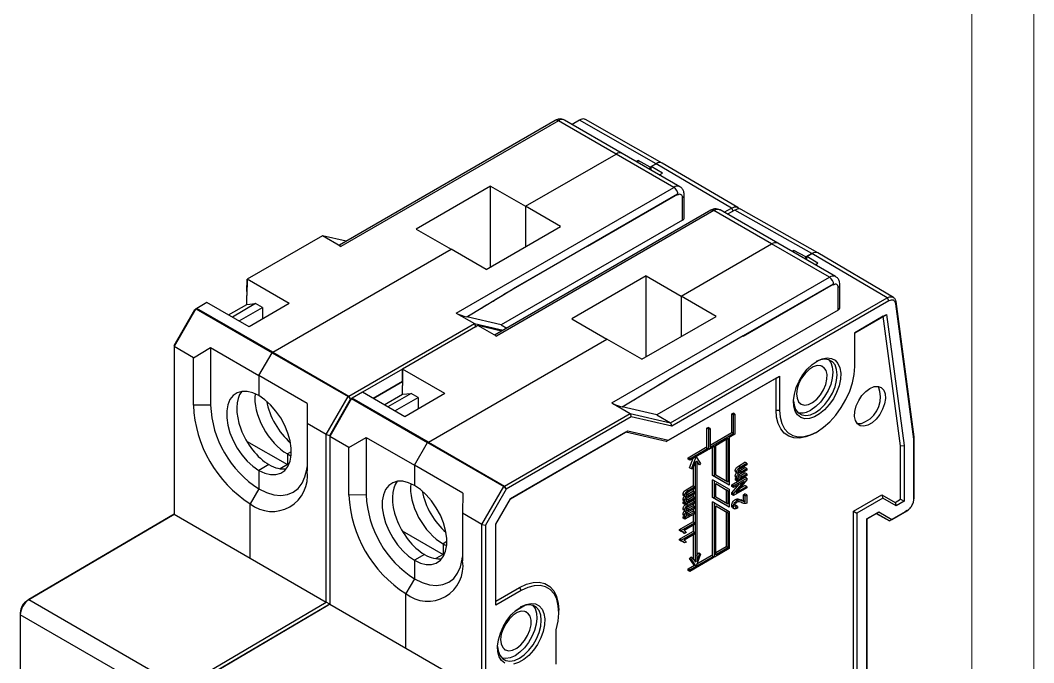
# Model space of a CAD drawing. Header units: millimetres. Extents: x 0 to 210, y 0 to 297.
# Drawn here: x 128 to 210, y 83.3 to 135.2 of the extents above; entities that cross this region are included whole.
import ezdxf

# ---------------------------------------------------------------- set-up
doc = ezdxf.new("R2010")
doc.units = ezdxf.units.MM
doc.layers.add('FORMATO', color=7, linetype='Continuous')

msp = doc.modelspace()

# ---------------------------------------------------------------- linework, layer by layer
at = {"color": 7, "linetype": 'Continuous', "lineweight": 25}
for p, q in [((171.298, 127.143), (153.845, 117.068)), ((171.548, 127.118), (153.947, 116.958)), ((176.215, 124.424), (171.548, 127.118)), ((176.715, 124.474), (172.048, 127.168)), ((173.25, 127.162), (172.654, 126.818)), ((179.456, 123.641), (173.25, 127.162)), ((179.954, 123.692), (173.741, 127.216)), ((168.896, 120.199), (176.215, 124.424)), ((180.882, 121.73), (176.215, 124.424)), ((181.382, 121.78), (176.715, 124.474)), ((177.999, 123.902), (177.852, 123.818)), ((178.987, 123.371), (177.999, 123.902)), ((177.999, 123.733), (177.999, 123.902)), ((179.456, 123.641), (178.987, 123.371)), ((178.987, 123.162), (178.987, 123.371)), ((179.051, 123.408), (179.456, 123.641)), ((179.963, 122.873), (179.051, 123.408)), ((179.051, 123.125), (179.051, 123.408)), ((185.552, 120.06), (179.456, 123.641)), ((186.061, 120.104), (179.958, 123.69)), ((179.726, 122.736), (179.963, 122.873)), ((166.068, 121.832), (160.058, 118.362)), ((163.281, 111.569), (180.882, 121.73)), ((166.068, 121.832), (168.896, 120.199)), ((166.068, 115.301), (166.068, 121.832)), ((181.18, 121.176), (173.914, 116.981)), ((173.917, 116.974), (181.187, 121.172)), ((181.18, 121.176), (181.187, 121.172)), ((181.187, 121.172), (181.198, 121.096)), ((181.235, 121.118), (181.198, 121.096)), ((181.589, 119.076), (181.589, 120.914)), ((181.735, 119.28), (181.735, 121.118)), ((183.885, 119.877), (166.431, 109.802)), ((184.135, 119.852), (166.534, 109.692)), ((168.896, 120.199), (168.896, 116.934)), ((171.725, 118.567), (168.896, 120.199)), ((188.801, 117.158), (184.135, 119.852)), ((189.301, 117.208), (184.635, 119.902)), ((184.957, 119.716), (185.552, 120.06)), ((185.836, 119.896), (185.241, 119.552)), ((185.552, 120.06), (185.695, 119.811)), ((192.042, 116.375), (185.836, 119.896)), ((192.54, 116.426), (186.328, 119.95)), ((181.589, 119.076), (166.917, 110.606)), ((160.058, 118.362), (162.886, 116.73)), ((165.714, 115.097), (171.725, 118.567)), ((152.462, 117.815), (146.369, 114.297)), ((153.947, 116.958), (152.462, 117.815)), ((154.373, 117.373), (152.462, 117.815)), ((148.449, 108.395), (162.886, 116.73)), ((148.45, 108.396), (162.886, 116.73)), ((165.714, 115.097), (162.886, 116.73)), ((173.909, 116.985), (167.906, 113.519)), ((173.917, 116.98), (167.906, 113.51)), ((173.909, 116.985), (173.917, 116.98)), ((173.917, 116.974), (173.917, 116.98)), ((181.483, 112.933), (188.801, 117.158)), ((193.468, 114.464), (188.801, 117.158)), ((193.968, 114.514), (189.301, 117.208)), ((190.585, 116.636), (190.438, 116.551)), ((191.573, 116.104), (190.585, 116.636)), ((190.585, 116.467), (190.585, 116.636)), ((198.647, 112.838), (192.545, 116.424)), ((192.042, 116.375), (191.573, 116.104)), ((191.573, 115.896), (191.573, 116.104)), ((191.638, 116.142), (192.042, 116.375)), ((192.549, 115.607), (191.638, 116.142)), ((191.638, 115.859), (191.638, 116.142)), ((198.139, 112.793), (192.042, 116.375)), ((192.312, 115.47), (192.549, 115.607)), ((146.369, 114.297), (146.359, 112.985)), ((146.36, 113.312), (146.367, 114.296)), ((146.367, 114.296), (146.369, 114.297)), ((149.782, 112.327), (146.369, 114.297)), ((178.654, 114.566), (172.644, 111.096)), ((175.867, 104.303), (193.468, 114.464)), ((178.654, 114.566), (181.483, 112.933)), ((178.654, 108.035), (178.654, 114.566)), ((146.36, 113.312), (146.359, 112.985)), ((164.136, 111.249), (167.906, 113.524)), ((167.895, 113.531), (167.906, 113.524)), ((167.906, 113.524), (167.906, 113.51)), ((193.767, 113.91), (186.501, 109.715)), ((186.503, 109.708), (193.774, 113.906)), ((193.767, 113.91), (193.774, 113.906)), ((193.774, 113.906), (193.785, 113.83)), ((193.822, 113.852), (193.785, 113.83)), ((194.175, 111.81), (194.175, 113.648)), ((194.322, 112.014), (194.322, 113.852)), ((143.129, 112.427), (142.297, 111.947)), ((146.542, 110.457), (143.129, 112.427)), ((147.064, 112.331), (145.18, 111.243)), ((146.353, 112.265), (146.359, 112.985)), ((146.353, 112.265), (147.064, 112.331)), ((149.782, 112.327), (146.542, 110.457)), ((147.612, 112.014), (147.064, 112.331)), ((180.633, 102.688), (198.139, 112.793)), ((198.281, 112.545), (180.73, 102.413)), ((181.483, 112.933), (181.483, 109.668)), ((184.311, 111.3), (181.483, 112.933)), ((198.139, 112.793), (198.281, 112.545)), ((198.84, 112.497), (198.839, 112.309)), ((200.306, 101.371), (198.839, 112.309)), ((198.84, 112.497), (200.309, 101.547)), ((142.238, 111.913), (140.471, 108.851)), ((140.471, 108.947), (142.156, 111.865)), ((142.156, 111.865), (142.238, 111.913)), ((142.297, 111.947), (142.238, 111.913)), ((142.238, 111.913), (148.39, 108.361)), ((148.449, 108.395), (142.297, 111.947)), ((144.881, 111.415), (146.353, 112.265)), ((145.728, 110.926), (147.612, 112.014)), ((147.612, 112.014), (147.612, 111.075)), ((163.281, 111.569), (164.765, 110.713)), ((194.175, 111.81), (179.503, 103.34)), ((154.6, 104.845), (164.765, 110.713)), ((166.917, 110.606), (164.136, 111.249)), ((164.136, 111.249), (164.136, 111.249)), ((164.765, 110.713), (164.861, 110.44)), ((164.765, 110.713), (167.082, 110.177)), ((172.644, 111.096), (175.472, 109.464)), ((178.301, 107.831), (184.311, 111.3)), ((195.519, 109.973), (198.091, 111.458)), ((197.827, 111.305), (195.519, 109.973)), ((197.827, 111.305), (198.091, 111.458)), ((199.231, 100.836), (197.827, 111.305)), ((198.091, 111.458), (199.514, 100.848)), ((165.049, 110.549), (158.955, 107.031)), ((166.534, 109.692), (165.049, 110.549)), ((166.96, 110.107), (165.049, 110.549)), ((166.917, 110.606), (167.371, 110.344)), ((195.519, 107.238), (195.519, 109.973)), ((161.035, 101.129), (175.472, 109.464)), ((161.036, 101.13), (175.472, 109.464)), ((178.301, 107.831), (175.472, 109.464)), ((186.495, 109.718), (180.493, 106.253)), ((186.503, 109.714), (180.493, 106.244)), ((186.495, 109.718), (186.503, 109.714)), ((186.503, 109.708), (186.503, 109.714)), ((140.471, 108.947), (140.471, 108.851)), ((142.026, 107.953), (140.471, 108.851)), ((140.471, 108.851), (140.471, 95.296)), ((142.026, 107.953), (143.416, 108.783)), ((143.416, 108.783), (147.33, 106.524)), ((143.416, 108.783), (143.416, 104.129)), ((147.33, 106.524), (148.39, 108.361)), ((148.39, 108.361), (148.45, 108.396)), ((148.39, 108.361), (148.449, 108.395)), ((148.39, 108.361), (154.541, 104.811)), ((148.45, 108.396), (154.6, 104.845)), ((142.026, 104.115), (142.026, 107.953)), ((158.954, 107.027), (155.718, 105.159)), ((158.955, 107.031), (158.945, 105.719)), ((158.947, 106.046), (158.954, 107.03)), ((158.954, 107.03), (158.955, 107.031)), ((162.368, 105.061), (158.955, 107.031)), ((192.929, 107.243), (192.858, 107.284)), ((147.33, 106.524), (147.33, 104.891)), ((151.243, 104.265), (147.33, 106.524)), ((156.564, 104.671), (158.947, 106.046)), ((158.947, 106.046), (156.564, 104.671)), ((158.947, 106.046), (158.945, 105.719)), ((176.722, 103.983), (180.493, 106.258)), ((189.155, 106.299), (180.278, 101.175)), ((180.464, 101.282), (189.438, 106.463)), ((180.482, 106.265), (180.493, 106.258)), ((180.493, 106.258), (180.493, 106.244)), ((189.155, 106.299), (189.438, 106.463)), ((189.155, 103.727), (189.155, 106.299)), ((189.438, 106.463), (189.438, 103.727)), ((155.715, 105.161), (154.884, 104.681)), ((159.128, 103.19), (155.715, 105.161)), ((157.467, 104.149), (158.94, 104.999)), ((159.651, 105.065), (157.766, 103.977)), ((158.94, 104.999), (158.945, 105.719)), ((158.94, 104.999), (159.651, 105.065)), ((162.368, 105.061), (159.128, 103.19)), ((160.199, 104.748), (159.651, 105.065)), ((143.416, 104.129), (142.026, 104.115)), ((151.243, 104.265), (151.219, 102.646)), ((152.773, 101.749), (154.541, 104.811)), ((154.825, 104.647), (153.057, 101.585)), ((153.057, 101.681), (154.742, 104.599)), ((154.541, 104.811), (154.6, 104.845)), ((154.541, 104.811), (154.742, 104.598)), ((154.742, 104.599), (154.825, 104.647)), ((154.884, 104.681), (154.825, 104.647)), ((154.825, 104.647), (160.977, 101.095)), ((161.035, 101.129), (154.884, 104.681)), ((158.314, 103.66), (160.199, 104.748)), ((160.199, 104.748), (160.199, 103.809)), ((175.867, 104.303), (177.351, 103.447)), ((191.109, 104.253), (191.179, 104.212)), ((167.187, 97.579), (177.351, 103.447)), ((179.503, 103.34), (176.722, 103.983)), ((176.722, 103.983), (176.722, 103.983)), ((177.351, 103.447), (177.448, 103.172)), ((177.351, 103.447), (180.633, 102.688)), ((179.503, 103.34), (180.633, 102.688)), ((185.584, 103.421), (185.69, 103.483)), ((185.584, 101.911), (185.584, 103.421)), ((185.726, 103.34), (185.584, 103.421)), ((185.832, 103.401), (185.69, 103.483)), ((185.726, 103.34), (185.832, 103.401)), ((185.726, 101.829), (185.726, 103.34)), ((185.832, 103.401), (185.832, 101.768)), ((189.155, 103.727), (189.438, 103.727)), ((152.773, 101.749), (151.219, 102.646)), ((151.219, 102.646), (151.219, 98.808)), ((177.448, 103.172), (167.33, 97.331)), ((180.73, 102.413), (177.448, 103.172)), ((180.633, 102.688), (180.73, 102.413)), ((152.773, 101.749), (153.058, 101.681)), ((152.773, 88.194), (152.773, 101.749)), ((153.057, 101.681), (153.057, 101.585)), ((167.68, 96.556), (177.182, 102.041)), ((176.996, 101.934), (167.68, 96.556)), ((176.996, 101.934), (177.182, 102.041)), ((180.278, 101.175), (176.996, 101.934)), ((177.182, 102.041), (180.464, 101.282)), ((183.569, 102.258), (183.675, 102.319)), ((183.569, 100.625), (183.569, 102.258)), ((183.71, 102.176), (183.569, 102.258)), ((183.816, 102.238), (183.675, 102.319)), ((183.71, 102.176), (183.816, 102.238)), ((183.71, 100.543), (183.71, 102.176)), ((183.816, 102.238), (183.816, 100.727)), ((183.816, 100.89), (185.584, 101.911)), ((183.816, 100.727), (185.726, 101.829)), ((185.832, 101.768), (185.372, 101.503)), ((185.726, 101.829), (185.584, 101.911)), ((192.338, 101.89), (192.479, 101.972)), ((146.33, 101.222), (149.637, 99.313)), ((154.613, 100.687), (153.057, 101.585)), ((153.057, 101.585), (153.057, 88.03)), ((154.613, 100.687), (156.003, 101.517)), ((156.003, 101.517), (159.916, 99.258)), ((156.003, 101.517), (156.003, 96.863)), ((159.916, 99.258), (160.977, 101.095)), ((160.977, 101.095), (161.036, 101.13)), ((160.977, 101.095), (161.035, 101.129)), ((160.977, 101.095), (167.127, 97.545)), ((161.036, 101.13), (167.187, 97.579)), ((180.278, 101.175), (180.464, 101.282)), ((184.276, 100.87), (185.266, 101.441)), ((184.276, 98.471), (184.276, 100.87)), ((185.125, 101.36), (185.125, 97.981)), ((185.266, 101.441), (185.266, 97.899)), ((185.372, 101.503), (185.372, 97.665)), ((199.231, 100.836), (199.514, 100.848)), ((199.231, 96.52), (199.231, 100.836)), ((199.514, 100.848), (199.514, 96.357)), ((200.309, 101.547), (200.306, 101.371)), ((200.306, 96.55), (200.306, 101.371)), ((200.309, 101.547), (200.309, 96.715)), ((149.946, 100.359), (149.637, 100.181)), ((149.637, 100.181), (149.637, 99.313)), ((154.613, 96.849), (154.613, 100.687)), ((182.049, 99.87), (183.463, 100.686)), ((182.19, 99.788), (183.604, 100.605)), ((183.604, 100.482), (182.19, 99.666)), ((183.604, 100.605), (183.463, 100.686)), ((183.604, 100.605), (183.604, 100.482)), ((183.71, 100.543), (183.604, 100.605)), ((184.17, 100.809), (183.71, 100.543)), ((184.028, 98.441), (184.028, 100.727)), ((184.17, 98.359), (184.17, 100.809)), ((148.133, 99.313), (147.33, 98.849)), ((149.637, 99.313), (149.06, 98.979)), ((149.637, 99.313), (149.721, 99.264)), ((159.916, 99.258), (159.916, 97.625)), ((163.829, 96.999), (159.916, 99.258)), ((182.049, 99.747), (182.049, 99.87)), ((182.19, 99.788), (182.049, 99.87)), ((182.19, 99.666), (182.049, 99.747)), ((182.17, 99.062), (182.466, 99.825)), ((182.19, 99.666), (182.19, 99.788)), ((182.311, 98.98), (182.685, 99.943)), ((182.632, 99.562), (182.403, 98.972)), ((182.491, 97.551), (182.491, 99.197)), ((182.632, 91.42), (182.632, 99.562)), ((182.685, 99.943), (182.678, 99.947)), ((182.685, 99.943), (183.059, 99.412)), ((182.967, 99.297), (182.738, 99.623)), ((182.738, 99.623), (182.738, 91.482)), ((182.825, 99.379), (182.738, 99.503)), ((182.967, 99.297), (182.825, 99.379)), ((183.059, 99.412), (182.967, 99.297)), ((186.118, 99.196), (186.645, 99.5)), ((186.259, 99.114), (186.118, 99.196)), ((186.259, 99.114), (186.786, 99.419)), ((186.786, 99.291), (186.301, 99.011)), ((186.786, 99.419), (186.645, 99.5)), ((186.786, 99.419), (186.786, 99.291)), ((147.33, 98.849), (147.33, 97.351)), ((182.311, 98.98), (182.17, 99.062)), ((182.403, 98.972), (182.311, 98.98)), ((185.231, 97.746), (184.028, 98.441)), ((184.17, 98.359), (184.028, 98.441)), ((185.266, 97.899), (184.276, 98.471)), ((186.001, 98.741), (185.86, 98.822)), ((186.001, 98.311), (185.86, 98.392)), ((185.92, 98.694), (186.061, 98.612)), ((186.786, 98.432), (186.015, 97.987)), ((186.112, 98.782), (186.197, 98.812)), ((186.112, 98.353), (186.245, 98.41)), ((186.197, 98.812), (186.645, 99.071)), ((186.338, 98.731), (186.197, 98.812)), ((186.245, 98.41), (186.645, 98.641)), ((186.386, 98.329), (186.245, 98.41)), ((186.786, 98.862), (186.285, 98.573)), ((186.338, 98.731), (186.786, 98.989)), ((186.386, 98.329), (186.786, 98.56)), ((186.786, 98.989), (186.645, 99.071)), ((186.786, 98.56), (186.645, 98.641)), ((186.786, 98.989), (186.786, 98.862)), ((186.786, 98.56), (186.786, 98.432)), ((167.127, 97.545), (167.187, 97.579)), ((167.187, 97.579), (167.33, 97.331)), ((181.893, 97.287), (182.42, 97.592)), ((182.561, 97.51), (182.42, 97.592)), ((184.028, 96.644), (184.028, 98.094)), ((184.17, 98.013), (184.028, 98.094)), ((185.372, 97.665), (184.17, 98.359)), ((184.17, 96.563), (184.17, 98.013)), ((184.17, 98.013), (185.372, 97.318)), ((184.276, 97.778), (185.266, 97.206)), ((184.276, 96.675), (184.276, 97.778)), ((184.276, 97.778), (185.125, 97.288)), ((185.372, 97.665), (185.231, 97.746)), ((185.584, 97.679), (186.645, 98.291)), ((185.584, 97.035), (186.162, 97.722)), ((185.584, 97.552), (185.584, 97.679)), ((185.726, 97.597), (185.584, 97.679)), ((185.726, 97.47), (185.584, 97.552)), ((185.726, 97.597), (186.786, 98.21)), ((185.726, 96.953), (186.571, 97.958)), ((186.571, 97.958), (185.726, 97.47)), ((185.726, 97.47), (185.726, 97.597)), ((185.873, 98.18), (185.966, 98.234)), ((185.873, 98.069), (185.873, 98.18)), ((186.015, 98.098), (185.873, 98.18)), ((186.015, 97.987), (185.873, 98.069)), ((185.922, 98.259), (186.063, 98.177)), ((186.786, 98.074), (185.942, 97.07)), ((185.942, 97.07), (186.786, 97.558)), ((186.015, 98.098), (186.124, 98.161)), ((186.015, 97.987), (186.015, 98.098)), ((186.209, 97.388), (186.645, 97.639)), ((186.786, 98.21), (186.645, 98.291)), ((186.786, 97.558), (186.645, 97.639)), ((186.786, 98.21), (186.786, 98.074)), ((186.786, 97.558), (186.786, 97.43)), ((147.33, 97.351), (146.623, 96.154)), ((156.003, 96.863), (154.613, 96.849)), ((163.829, 96.999), (163.805, 95.38)), ((165.36, 94.483), (167.127, 97.545)), ((167.33, 97.331), (165.646, 94.415)), ((167.127, 97.545), (167.33, 97.331)), ((181.776, 96.832), (181.635, 96.914)), ((181.695, 96.785), (181.837, 96.704)), ((181.887, 96.873), (181.972, 96.904)), ((182.034, 97.206), (181.893, 97.287)), ((181.972, 96.904), (182.42, 97.162)), ((182.113, 96.822), (181.972, 96.904)), ((182.02, 96.502), (182.42, 96.733)), ((182.034, 97.206), (182.561, 97.51)), ((182.561, 96.953), (182.06, 96.664)), ((182.561, 97.383), (182.076, 97.103)), ((182.113, 96.822), (182.561, 97.081)), ((182.561, 97.081), (182.42, 97.162)), ((182.561, 96.651), (182.42, 96.733)), ((182.491, 97.121), (182.491, 97.342)), ((182.491, 96.692), (182.491, 96.913)), ((182.561, 97.51), (182.561, 97.383)), ((182.561, 97.081), (182.561, 96.953)), ((185.266, 97.206), (185.125, 97.288)), ((185.125, 97.288), (185.125, 96.185)), ((185.266, 97.206), (185.266, 96.103)), ((185.372, 97.318), (185.372, 95.868)), ((185.584, 96.9), (185.584, 97.035)), ((185.726, 96.953), (185.584, 97.035)), ((185.726, 96.818), (185.584, 96.9)), ((186.786, 97.43), (185.726, 96.818)), ((185.726, 96.818), (185.726, 96.953)), ((186.521, 96.868), (186.645, 96.939)), ((186.521, 96.391), (186.521, 96.868)), ((186.662, 96.786), (186.521, 96.868)), ((186.786, 96.858), (186.645, 96.939)), ((186.662, 96.786), (186.786, 96.858)), ((186.662, 96.309), (186.662, 96.786)), ((186.786, 96.858), (186.786, 96.206)), ((195.413, 95.541), (197.72, 96.873)), ((197.72, 96.873), (198.781, 96.26)), ((197.72, 96.873), (197.803, 96.594)), ((146.623, 91.745), (146.623, 96.154)), ((166.492, 94.498), (167.68, 96.556)), ((181.776, 96.402), (181.635, 96.484)), ((181.648, 96.272), (181.741, 96.325)), ((181.648, 96.16), (181.648, 96.272)), ((181.79, 96.19), (181.648, 96.272)), ((181.79, 96.079), (181.648, 96.16)), ((181.697, 96.351), (181.838, 96.269)), ((182.561, 96.524), (181.79, 96.079)), ((181.79, 96.19), (181.899, 96.253)), ((181.79, 96.079), (181.79, 96.19)), ((181.887, 96.444), (182.02, 96.502)), ((181.893, 96.11), (182.42, 96.415)), ((182.034, 96.029), (181.893, 96.11)), ((181.972, 95.727), (182.42, 95.985)), ((182.161, 96.42), (182.02, 96.502)), ((182.034, 96.029), (182.561, 96.333)), ((182.561, 96.206), (182.076, 95.925)), ((182.161, 96.42), (182.561, 96.651)), ((182.561, 96.333), (182.42, 96.415)), ((182.561, 95.904), (182.42, 95.985)), ((182.491, 96.374), (182.491, 96.483)), ((182.491, 95.944), (182.491, 96.165)), ((182.561, 96.651), (182.561, 96.524)), ((182.561, 96.333), (182.561, 96.206)), ((185.231, 95.95), (184.028, 96.644)), ((184.17, 96.563), (184.028, 96.644)), ((184.028, 91.908), (184.028, 96.298)), ((184.17, 96.216), (184.028, 96.298)), ((185.372, 95.868), (184.17, 96.563)), ((184.17, 91.827), (184.17, 96.216)), ((184.17, 96.216), (185.372, 95.522)), ((185.266, 96.103), (184.276, 96.675)), ((184.276, 95.982), (185.266, 95.41)), ((184.276, 92.01), (184.276, 95.982)), ((184.276, 95.982), (185.125, 95.492)), ((185.372, 95.868), (185.231, 95.95)), ((185.712, 95.927), (185.57, 96.009)), ((185.824, 95.975), (185.901, 96.001)), ((186.009, 96.409), (185.868, 96.491)), ((186.042, 95.919), (185.901, 96.001)), ((186.042, 95.919), (186.029, 95.784)), ((186.456, 96.379), (186.315, 96.461)), ((186.662, 96.309), (186.521, 96.391)), ((197.803, 96.594), (195.696, 95.378)), ((198.864, 95.981), (197.803, 96.594)), ((198.781, 96.26), (199.231, 96.52)), ((198.781, 96.26), (198.864, 95.981)), ((199.514, 96.357), (198.864, 95.981)), ((199.231, 96.52), (199.514, 96.357)), ((200.309, 96.715), (200.281, 96.535)), ((200.295, 96.411), (200.294, 96.539)), ((200.309, 96.715), (200.306, 96.55)), ((128.586, 88.317), (140.329, 95.215)), ((140.471, 95.296), (128.727, 88.398)), ((140.471, 95.296), (140.329, 95.215)), ((140.329, 95.215), (140.471, 95.296)), ((140.471, 95.296), (146.623, 91.745)), ((165.36, 94.483), (163.805, 95.38)), ((163.805, 95.38), (163.805, 91.542)), ((181.776, 95.655), (181.635, 95.737)), ((181.776, 95.225), (181.635, 95.307)), ((181.648, 95.094), (181.741, 95.148)), ((181.648, 94.983), (181.648, 95.094)), ((181.79, 95.013), (181.648, 95.094)), ((181.695, 95.608), (181.837, 95.527)), ((181.697, 95.174), (181.838, 95.092)), ((182.561, 95.347), (181.79, 94.902)), ((181.887, 95.696), (181.972, 95.727)), ((181.887, 95.267), (182.02, 95.325)), ((182.113, 95.645), (181.972, 95.727)), ((182.02, 95.325), (182.42, 95.556)), ((182.161, 95.243), (182.02, 95.325)), ((182.561, 95.776), (182.06, 95.487)), ((182.113, 95.645), (182.561, 95.904)), ((182.161, 95.243), (182.561, 95.474)), ((182.561, 95.474), (182.42, 95.556)), ((182.491, 95.515), (182.491, 95.735)), ((182.491, 94.64), (182.491, 95.306)), ((182.561, 95.904), (182.561, 95.776)), ((182.561, 95.474), (182.561, 95.347)), ((185.266, 95.41), (185.125, 95.492)), ((185.125, 95.492), (185.125, 92.664)), ((185.266, 95.41), (185.266, 92.582)), ((185.372, 95.522), (185.372, 92.521)), ((185.626, 95.842), (185.802, 95.74)), ((195.413, 71.014), (195.413, 95.541)), ((195.413, 95.541), (195.696, 95.378)), ((195.696, 95.378), (195.696, 70.947)), ((196.488, 94.92), (197.475, 95.489)), ((197.274, 95.371), (196.491, 94.919)), ((197.26, 95.363), (198.334, 94.758)), ((197.274, 95.371), (197.475, 95.489)), ((198.334, 94.758), (197.274, 95.371)), ((197.475, 95.489), (198.535, 94.877)), ((199.602, 95.49), (198.334, 94.758)), ((198.535, 94.877), (199.743, 95.574)), ((199.744, 95.604), (199.602, 95.49)), ((199.602, 95.49), (199.743, 95.574)), ((199.746, 95.59), (199.858, 95.654)), ((165.36, 94.483), (165.646, 94.415)), ((165.36, 80.928), (165.36, 94.483)), ((165.646, 94.415), (165.646, 80.764)), ((166.492, 87.95), (166.492, 94.498)), ((181.345, 94.061), (182.42, 94.681)), ((181.487, 93.979), (182.561, 94.599)), ((181.79, 94.902), (181.648, 94.983)), ((182.561, 94.472), (181.721, 93.987)), ((181.79, 95.013), (181.899, 95.076)), ((181.79, 94.902), (181.79, 95.013)), ((182.561, 94.599), (182.42, 94.681)), ((182.491, 93.861), (182.491, 94.431)), ((182.561, 94.599), (182.561, 94.472)), ((196.488, 70.968), (196.488, 94.92)), ((196.491, 94.919), (196.488, 94.92)), ((196.491, 94.919), (196.491, 71.063)), ((198.334, 94.758), (198.535, 94.877)), ((158.916, 93.956), (162.224, 92.046)), ((181.345, 93.978), (181.345, 94.061)), ((181.487, 93.979), (181.345, 94.061)), ((181.487, 93.896), (181.345, 93.978)), ((181.345, 93.281), (182.42, 93.901)), ((181.487, 93.896), (181.487, 93.979)), ((181.487, 93.2), (182.561, 93.82)), ((181.762, 93.756), (181.621, 93.838)), ((182.561, 93.693), (181.721, 93.207)), ((181.767, 93.963), (181.723, 93.988)), ((181.886, 93.828), (181.762, 93.756)), ((182.561, 93.82), (182.42, 93.901)), ((182.491, 91.622), (182.491, 93.652)), ((182.561, 93.82), (182.561, 93.693)), ((162.532, 93.093), (162.224, 92.915)), ((162.224, 92.915), (162.224, 92.046)), ((181.345, 93.199), (181.345, 93.281)), ((181.487, 93.2), (181.345, 93.281)), ((181.487, 93.117), (181.345, 93.199)), ((181.487, 93.117), (181.487, 93.2)), ((181.762, 92.977), (181.621, 93.058)), ((181.767, 93.184), (181.723, 93.209)), ((181.886, 93.048), (181.762, 92.977)), ((185.125, 92.664), (184.276, 92.174)), ((185.266, 92.582), (185.125, 92.664)), ((160.72, 92.047), (159.916, 91.583)), ((162.224, 92.046), (161.647, 91.713)), ((162.224, 92.046), (162.308, 91.998)), ((182.17, 91.713), (182.262, 91.827)), ((182.19, 90.806), (184.064, 91.888)), ((182.403, 91.746), (182.262, 91.827)), ((183.059, 92.063), (182.685, 91.1)), ((182.738, 91.928), (182.825, 92.153)), ((182.738, 91.482), (182.967, 92.071)), ((182.763, 91.3), (183.922, 91.97)), ((182.825, 92.153), (182.917, 92.145)), ((182.967, 92.071), (182.825, 92.153)), ((183.059, 92.063), (182.917, 92.145)), ((182.967, 92.071), (183.059, 92.063)), ((184.064, 91.888), (183.922, 91.97)), ((184.17, 91.827), (184.064, 91.888)), ((184.064, 91.888), (184.064, 91.765)), ((185.372, 92.521), (184.17, 91.827)), ((185.266, 92.582), (184.276, 92.01)), ((146.623, 91.745), (152.773, 88.194)), ((159.916, 91.583), (159.916, 90.085)), ((182.049, 90.888), (182.551, 91.178)), ((182.544, 91.182), (182.17, 91.713)), ((182.311, 91.632), (182.17, 91.713)), ((184.064, 91.765), (182.19, 90.684)), ((182.311, 91.632), (182.403, 91.746)), ((182.685, 91.1), (182.311, 91.632)), ((182.403, 91.746), (182.632, 91.42)), ((182.685, 91.1), (182.544, 91.182)), ((182.049, 90.765), (182.049, 90.888)), ((182.19, 90.806), (182.049, 90.888)), ((182.19, 90.684), (182.049, 90.765)), ((182.19, 90.684), (182.19, 90.806)), ((159.916, 90.085), (159.209, 88.888)), ((166.492, 88.276), (168.401, 89.378)), ((168.401, 89.378), (168.543, 89.134)), ((159.209, 84.479), (159.209, 88.888)), ((168.543, 89.134), (166.492, 87.95)), ((128.586, 88.317), (128.727, 88.398)), ((128.727, 88.398), (141.029, 81.296)), ((141.029, 81.296), (152.773, 88.194)), ((141.173, 81.051), (152.916, 87.949)), ((153.057, 88.03), (141.313, 81.132)), ((153.057, 88.032), (152.773, 88.194)), ((153.057, 88.03), (152.916, 87.949)), ((152.916, 87.949), (153.057, 88.03)), ((153.057, 88.03), (159.209, 84.479)), ((168.902, 87.951), (168.022, 87.443)), ((128.026, 87.34), (128.026, 87.177)), ((140.328, 80.075), (128.026, 87.177)), ((128.026, 87.177), (128.026, 73.904)), ((168.994, 87.383), (168.923, 87.424)), ((171.583, 87.378), (171.583, 87.541)), ((171.371, 83.173), (171.371, 85.967)), ((159.209, 84.479), (165.36, 80.928)), ((167.173, 84.393), (167.244, 84.352))]:
    msp.add_line(p, q, dxfattribs=at)
at = {"color": 8, "linetype": 'Continuous', "lineweight": 25}
msp.add_line((154.6, 104.845), (154.742, 104.599), dxfattribs=at)
at = {"color": 7, "linetype": 'Continuous', "lineweight": 25, "flags": 128}
for points in [[(190.571, 104.464), (190.614, 104.115), (190.744, 103.759), (190.955, 103.494), (191.235, 103.332), (191.57, 103.282), (191.944, 103.347), (192.337, 103.523), (192.73, 103.801), (193.104, 104.168), (193.439, 104.604), (193.719, 105.089), (193.93, 105.598), (194.06, 106.105), (194.105, 106.585), (194.06, 107.013), (193.93, 107.369), (193.719, 107.635), (193.439, 107.796), (193.104, 107.846), (192.73, 107.781), (192.406, 107.644)], [(192.478, 107.687), (192.889, 107.873), (193.28, 107.946), (193.634, 107.905), (193.934, 107.75), (194.165, 107.489), (194.318, 107.134), (194.385, 106.702), (194.362, 106.213), (194.252, 105.69), (194.059, 105.158), (193.791, 104.64), (193.463, 104.162), (193.088, 103.745), (192.685, 103.41), (192.272, 103.172), (191.869, 103.041), (191.494, 103.025), (191.165, 103.124), (190.898, 103.333), (190.705, 103.643), (190.594, 104.038), (190.572, 104.501), (190.639, 105.01), (190.792, 105.541), (191.023, 106.07), (191.323, 106.571), (191.677, 107.021), (192.068, 107.399), (192.478, 107.687)], [(193.398, 107.81), (193.576, 107.573), (193.707, 107.217), (193.751, 106.789), (193.707, 106.309), (193.576, 105.802), (193.366, 105.293), (193.086, 104.809), (192.75, 104.372), (192.377, 104.005), (191.983, 103.727)], [(189.438, 103.727), (189.484, 103.144), (189.621, 102.632), (189.845, 102.207), (190.149, 101.881), (190.524, 101.665), (190.958, 101.564), (191.438, 101.583), (191.95, 101.72), (192.478, 101.971), (193.006, 102.33), (193.518, 102.783), (193.999, 103.319), (194.433, 103.921), (194.808, 104.57), (195.112, 105.247), (195.336, 105.931), (195.473, 106.601), (195.519, 107.238)], [(193.198, 106.933), (193.028, 107.171), (192.786, 107.302), (192.489, 107.316), (192.161, 107.213), (191.824, 106.999), (191.505, 106.691), (191.226, 106.311), (191.009, 105.888), (190.869, 105.453), (190.817, 105.039), (190.857, 104.676), (190.985, 104.39), (191.193, 104.204), (191.465, 104.131), (191.781, 104.176), (192.116, 104.336), (192.448, 104.6), (192.749, 104.947), (193, 105.352), (193.18, 105.785), (193.277, 106.213), (193.283, 106.606), (193.198, 106.933)], [(147.33, 104.891), (146.849, 105.117), (146.385, 105.233), (145.952, 105.234), (145.567, 105.12), (145.242, 104.896), (144.988, 104.569), (144.813, 104.15), (144.725, 103.653), (144.725, 103.095), (144.813, 102.496), (144.988, 101.875), (145.242, 101.255), (145.567, 100.655), (145.952, 100.096), (146.385, 99.598), (146.849, 99.178), (147.33, 98.849)], [(196.756, 105.478), (197.094, 105.619), (197.407, 105.643), (197.671, 105.547), (197.868, 105.339), (197.982, 105.034), (198.005, 104.655), (197.936, 104.23), (197.779, 103.79), (197.546, 103.368), (197.255, 102.995), (196.927, 102.699), (196.586, 102.502), (196.258, 102.419), (195.967, 102.456), (195.734, 102.609), (195.577, 102.868), (195.508, 103.213), (195.531, 103.619), (195.645, 104.056), (195.842, 104.491), (196.106, 104.892), (196.419, 105.23), (196.756, 105.478)], [(147.33, 98.849), (147.81, 98.623), (148.275, 98.507), (148.707, 98.506), (149.092, 98.62), (149.417, 98.844), (149.672, 99.171), (149.846, 99.591), (149.935, 100.087), (149.935, 100.645), (149.846, 101.244), (149.672, 101.865), (149.417, 102.485), (149.092, 103.085), (148.707, 103.644), (148.275, 104.142), (147.81, 104.562), (147.33, 104.891)], [(192.338, 101.89), (192.074, 101.751), (191.556, 101.551), (191.059, 101.461), (190.597, 101.483), (190.182, 101.617), (189.826, 101.858), (189.539, 102.2), (189.327, 102.634), (189.198, 103.148), (189.155, 103.727)], [(147.33, 97.351), (147.942, 97.053), (148.539, 96.874), (149.106, 96.818), (149.63, 96.886), (150.097, 97.077), (150.496, 97.386), (150.816, 97.806), (151.051, 98.325), (151.195, 98.932), (151.219, 99.122)], [(159.916, 97.625), (159.435, 97.851), (158.971, 97.967), (158.539, 97.968), (158.154, 97.854), (157.828, 97.63), (157.574, 97.303), (157.4, 96.883), (157.311, 96.387), (157.311, 95.829), (157.4, 95.23), (157.574, 94.609), (157.828, 93.989), (158.154, 93.389), (158.539, 92.83), (158.971, 92.332), (159.435, 91.912), (159.916, 91.583)], [(159.916, 91.583), (160.397, 91.357), (160.861, 91.241), (161.293, 91.24), (161.679, 91.354), (162.004, 91.578), (162.258, 91.905), (162.433, 92.325), (162.521, 92.821), (162.521, 93.379), (162.433, 93.978), (162.258, 94.599), (162.004, 95.219), (161.679, 95.819), (161.293, 96.378), (160.861, 96.876), (160.397, 97.296), (159.916, 97.625)], [(159.916, 90.085), (160.528, 89.787), (161.125, 89.608), (161.693, 89.552), (162.216, 89.62), (162.683, 89.811), (163.082, 90.12), (163.403, 90.54), (163.638, 91.059), (163.781, 91.666), (163.805, 91.856)], [(168.401, 89.378), (168.959, 89.644), (169.5, 89.787), (170.006, 89.803), (170.463, 89.693), (170.856, 89.459), (171.173, 89.11), (171.404, 88.654), (171.542, 88.107), (171.583, 87.541)], [(171.371, 85.967), (171.524, 86.65), (171.583, 87.301), (171.547, 87.899), (171.417, 88.426), (171.198, 88.866), (170.896, 89.205), (170.52, 89.431), (170.082, 89.539), (169.597, 89.524), (169.078, 89.388), (168.543, 89.134)], [(166.635, 84.604), (166.678, 84.255), (166.809, 83.899), (167.019, 83.633), (167.299, 83.472), (167.634, 83.422), (168.008, 83.487), (168.401, 83.663), (168.795, 83.941), (169.168, 84.308), (169.504, 84.744), (169.784, 85.229), (169.994, 85.738), (170.125, 86.245), (170.169, 86.725), (170.125, 87.153), (169.994, 87.509), (169.784, 87.775), (169.504, 87.936), (169.168, 87.986), (168.795, 87.921), (168.47, 87.784)], [(167.23, 83.264), (166.963, 83.473), (166.769, 83.783), (166.659, 84.178), (166.636, 84.641), (166.703, 85.15), (166.856, 85.681), (167.088, 86.21), (167.387, 86.711), (167.741, 87.161), (168.132, 87.539), (168.543, 87.827)], [(169.462, 87.949), (169.465, 87.947), (169.662, 87.672), (169.781, 87.311), (169.815, 86.882), (169.763, 86.406), (169.628, 85.905), (169.416, 85.405), (169.137, 84.929), (168.805, 84.5), (168.436, 84.141), (168.048, 83.867), (167.66, 83.693), (167.292, 83.626), (166.987, 83.663)], [(168.543, 87.827), (168.953, 88.012), (169.344, 88.086), (169.698, 88.045), (169.998, 87.89), (170.23, 87.629), (170.382, 87.274), (170.449, 86.842), (170.427, 86.353), (170.316, 85.83), (170.123, 85.297), (169.856, 84.78), (169.527, 84.302), (169.152, 83.885), (168.749, 83.55), (168.336, 83.312), (167.933, 83.181)], [(169.262, 87.073), (169.092, 87.311), (168.85, 87.442), (168.554, 87.456), (168.225, 87.353), (167.889, 87.139), (167.569, 86.83), (167.29, 86.451), (167.073, 86.028), (166.933, 85.593), (166.881, 85.179), (166.921, 84.815), (167.05, 84.53), (167.258, 84.344), (167.53, 84.271), (167.845, 84.316), (168.181, 84.476), (168.512, 84.74), (168.814, 85.087), (169.064, 85.492), (169.245, 85.925), (169.341, 86.353), (169.347, 86.746), (169.262, 87.073)]]:
    msp.add_lwpolyline(points, dxfattribs=at)
at = {"color": 8, "linetype": 'Continuous', "lineweight": 25}
for centre, radius, start, end in [((171.402, 126.914), 0.251, 54.38242, 114.30712), ((171.841, 126.71), 0.503, 65.69288, 125.61758), ((181.175, 121.321), 0.504, 65.93697, 125.59628), ((181.485, 121.143), 0.251, 294.37566, 354.29373), ((183.988, 119.648), 0.251, 54.38242, 114.30712), ((184.427, 119.443), 0.503, 65.69288, 125.61758), ((193.762, 114.055), 0.504, 65.93697, 125.59628), ((194.072, 113.877), 0.251, 294.37566, 354.29373)]:
    msp.add_arc(centre, radius, start, end, dxfattribs=at)
at = {"color": 7, "linetype": 'Continuous', "lineweight": 25}
for centre, radius, start, end in [((176.508, 124.015), 0.503, 65.69288, 125.61758), ((180.468, 121.083), 0.768, 2.60548, 57.39452), ((181.373, 120.949), 0.218, 350.78596, 129.20329), ((181.485, 119.305), 0.251, 294.37466, 354.3052), ((189.094, 116.749), 0.503, 65.69288, 125.61758), ((193.054, 113.817), 0.768, 2.60548, 57.39452), ((193.96, 113.683), 0.218, 350.78596, 129.20329), ((194.072, 112.039), 0.251, 294.37466, 354.3052), ((195.353, 104.789), 2.253, 297.76448, 22.14447), ((151.967, 104.547), 9.95, 182.48735, 237.51265), ((151.852, 104.481), 8.443, 182.38686, 237.61314), ((191.213, 104.873), 1.381, 257.87717, 303.90534), ((195.857, 103.594), 0.967, 261.14997, 304.36005), ((148.404, 98.376), 2.848, 231.28091, 8.72984), ((164.553, 97.281), 9.95, 182.48735, 237.51265), ((164.439, 97.215), 8.443, 182.38686, 237.61314), ((160.99, 91.11), 2.848, 231.28091, 8.72984), ((129.563, 87.107), 1.539, 122.91809, 177.3706), ((129.255, 87.284), 1.231, 122.91809, 177.3706)]:
    msp.add_arc(centre, radius, start, end, dxfattribs=at)
for centre, major_axis, ratio, start_param, end_param in [((179.456, 122.825), (0.5, 0.866), 0.577382, 6.278777, 7.068541), ((179.456, 122.825), (0.5, 0.866), 0.577382, 0.004408, 0.785356), ((154.452, 116.841), (0.616, -0.218), 0.144894, 3.018308, 3.803625), ((192.042, 115.559), (0.5, 0.866), 0.577382, 6.278777, 7.068541), ((192.042, 115.559), (0.5, 0.866), 0.577382, 0.004408, 0.785356), ((163.662, 111.381), (15.692, 9.463), 0.019502, 4.730812, 4.973773), ((163.786, 111.453), (0.616, -0.218), 0.144894, 3.803625, 5.366769), ((167.039, 109.575), (0.616, -0.218), 0.144894, 3.018308, 3.803625), ((176.248, 104.115), (15.692, 9.463), 0.019502, 4.730812, 4.973773), ((148.133, 102.334), (-1.826, 3.218), 0.572321, 0.228525, 2.360564), ((149.637, 103.202), (-1.874, 3.19), 0.582398, 0.661184, 2.351836), ((150.467, 103.681), (-1.826, 3.218), 0.572321, 1.027429, 2.131503), ((176.372, 104.186), (0.616, -0.218), 0.144894, 3.803625, 5.366769), ((149.637, 103.202), (-1.826, 3.218), 0.572321, 2.360564, 2.473332), ((148.133, 102.334), (-1.874, 3.19), 0.582398, 2.351836, 2.914894), ((160.72, 95.068), (-1.826, 3.218), 0.572321, 0.228525, 2.360564), ((162.224, 95.936), (-1.874, 3.19), 0.582398, 0.661184, 2.351836), ((163.053, 96.415), (-1.826, 3.218), 0.572321, 1.027429, 2.131503), ((162.224, 95.936), (-1.826, 3.218), 0.572321, 2.360564, 2.473332), ((160.72, 95.068), (-1.874, 3.19), 0.582398, 2.351836, 2.914894)]:
    msp.add_ellipse(centre, major_axis=major_axis, ratio=ratio, start_param=start_param, end_param=end_param, dxfattribs=at)
for points, knots in [([(172.047, 127.158), (171.98, 127.193), (171.839, 127.266), (171.593, 127.261), (171.413, 127.206), (171.319, 127.155), (171.298, 127.143)], [0, 0, 0, 0, 0.282655, 0.596454, 0.907615, 1, 1, 1, 1]), ([(173.741, 127.204), (173.732, 127.213), (173.672, 127.27), (173.498, 127.272), (173.333, 127.198), (173.25, 127.162)], [0, 0, 0, 0, 0.085239, 0.542618, 1, 1, 1, 1]), ([(181.735, 121.118), (181.731, 121.188), (181.721, 121.346), (181.621, 121.566), (181.494, 121.726), (181.395, 121.764), (181.376, 121.772)], [0, 0, 0, 0, 0.265834, 0.59811, 0.923559, 1, 1, 1, 1]), ([(184.633, 119.892), (184.566, 119.927), (184.425, 120), (184.18, 119.995), (183.999, 119.94), (183.906, 119.889), (183.885, 119.877)], [0, 0, 0, 0, 0.282655, 0.596454, 0.907615, 1, 1, 1, 1]), ([(185.552, 120.06), (185.637, 120.098), (185.807, 120.176), (186.023, 120.138), (186.153, 120.063), (186.18, 119.98), (186.181, 119.976)], [0, 0, 0, 0, 0.325423, 0.650845, 0.986811, 1, 1, 1, 1]), ([(186.328, 119.938), (186.318, 119.947), (186.258, 120.004), (186.085, 120.006), (185.919, 119.932), (185.836, 119.896)], [0, 0, 0, 0, 0.085239, 0.542618, 1, 1, 1, 1]), ([(194.322, 113.852), (194.318, 113.922), (194.308, 114.08), (194.207, 114.3), (194.08, 114.46), (193.981, 114.498), (193.962, 114.506)], [0, 0, 0, 0, 0.265834, 0.59811, 0.923559, 1, 1, 1, 1]), ([(198.139, 112.793), (198.223, 112.832), (198.392, 112.909), (198.614, 112.878), (198.779, 112.743), (198.82, 112.577), (198.84, 112.497)], [0, 0, 0, 0, 0.250005, 0.500008, 0.758112, 1, 1, 1, 1]), ([(198.839, 112.309), (198.823, 112.375), (198.79, 112.507), (198.657, 112.613), (198.483, 112.637), (198.349, 112.576), (198.281, 112.545)], [0, 0, 0, 0, 0.249996, 0.499994, 0.749996, 1, 1, 1, 1]), ([(185.86, 98.822), (185.861, 98.85), (185.865, 98.905), (185.901, 98.996), (185.984, 99.112), (186.063, 99.161), (186.118, 99.196)], [0, 0, 0, 0, 0.187124, 0.373777, 0.560487, 1, 1, 1, 1]), ([(185.925, 98.704), (185.912, 98.708), (185.87, 98.72), (185.864, 98.781), (185.86, 98.822)], [0, 0, 0, 0, 0.310747, 1, 1, 1, 1]), ([(185.86, 98.392), (185.861, 98.419), (185.865, 98.473), (185.905, 98.58), (185.959, 98.638), (185.992, 98.674)], [0, 0, 0, 0, 0.281316, 0.561895, 1, 1, 1, 1]), ([(185.923, 98.26), (185.909, 98.269), (185.872, 98.294), (185.864, 98.354), (185.86, 98.392)], [0, 0, 0, 0, 0.359737, 1, 1, 1, 1]), ([(186.001, 98.741), (186.003, 98.768), (186.006, 98.823), (186.042, 98.914), (186.125, 99.031), (186.204, 99.08), (186.259, 99.114)], [0, 0, 0, 0, 0.187124, 0.373777, 0.560487, 1, 1, 1, 1]), ([(186.133, 98.592), (186.093, 98.6), (186.021, 98.613), (186.007, 98.702), (186.001, 98.741)], [0, 0, 0, 0, 0.560822, 1, 1, 1, 1]), ([(186.001, 98.311), (186.003, 98.337), (186.006, 98.391), (186.047, 98.498), (186.1, 98.557), (186.133, 98.592)], [0, 0, 0, 0, 0.281316, 0.561895, 1, 1, 1, 1]), ([(186.301, 99.011), (186.259, 98.988), (186.206, 98.958), (186.15, 98.893), (186.128, 98.854), (186.114, 98.813), (186.112, 98.788), (186.111, 98.776)], [0, 0, 0, 0, 0.499624, 0.624793, 0.749909, 0.874955, 1, 1, 1, 1]), ([(186.111, 98.776), (186.112, 98.762), (186.114, 98.733), (186.136, 98.691), (186.207, 98.661), (186.286, 98.703), (186.338, 98.731)], [0, 0, 0, 0, 0.125688, 0.251266, 0.500653, 1, 1, 1, 1]), ([(186.285, 98.573), (186.246, 98.549), (186.197, 98.52), (186.146, 98.457), (186.126, 98.421), (186.113, 98.383), (186.112, 98.36), (186.111, 98.348)], [0, 0, 0, 0, 0.498874, 0.624077, 0.749401, 0.874668, 1, 1, 1, 1]), ([(186.124, 98.161), (186.105, 98.164), (186.067, 98.17), (186.015, 98.212), (186.006, 98.273), (186.001, 98.311)], [0, 0, 0, 0, 0.281125, 0.562031, 1, 1, 1, 1]), ([(186.111, 98.348), (186.112, 98.332), (186.115, 98.299), (186.136, 98.265), (186.17, 98.249), (186.251, 98.253), (186.326, 98.295), (186.386, 98.329)], [0, 0, 0, 0, 0.125005, 0.249906, 0.375023, 0.500193, 1, 1, 1, 1]), ([(181.635, 96.914), (181.636, 96.941), (181.64, 96.996), (181.676, 97.088), (181.759, 97.204), (181.838, 97.253), (181.893, 97.287)], [0, 0, 0, 0, 0.187124, 0.373777, 0.560487, 1, 1, 1, 1]), ([(181.7, 96.795), (181.687, 96.799), (181.645, 96.812), (181.639, 96.872), (181.635, 96.914)], [0, 0, 0, 0, 0.310747, 1, 1, 1, 1]), ([(181.635, 96.484), (181.636, 96.511), (181.64, 96.564), (181.68, 96.671), (181.734, 96.73), (181.767, 96.765)], [0, 0, 0, 0, 0.281316, 0.561895, 1, 1, 1, 1]), ([(181.776, 96.832), (181.778, 96.86), (181.781, 96.915), (181.817, 97.006), (181.9, 97.122), (181.979, 97.171), (182.034, 97.206)], [0, 0, 0, 0, 0.187124, 0.373777, 0.560487, 1, 1, 1, 1]), ([(181.908, 96.684), (181.868, 96.691), (181.796, 96.705), (181.782, 96.793), (181.776, 96.832)], [0, 0, 0, 0, 0.560822, 1, 1, 1, 1]), ([(182.076, 97.103), (182.034, 97.079), (181.981, 97.049), (181.925, 96.984), (181.904, 96.946), (181.889, 96.905), (181.887, 96.88), (181.886, 96.867)], [0, 0, 0, 0, 0.499624, 0.624793, 0.749909, 0.874955, 1, 1, 1, 1]), ([(181.886, 96.867), (181.887, 96.853), (181.889, 96.824), (181.911, 96.782), (181.982, 96.752), (182.061, 96.794), (182.113, 96.822)], [0, 0, 0, 0, 0.125688, 0.251266, 0.500653, 1, 1, 1, 1]), ([(181.698, 96.352), (181.684, 96.361), (181.647, 96.386), (181.639, 96.446), (181.635, 96.484)], [0, 0, 0, 0, 0.359737, 1, 1, 1, 1]), ([(181.635, 95.737), (181.636, 95.764), (181.64, 95.819), (181.676, 95.91), (181.759, 96.027), (181.838, 96.076), (181.893, 96.11)], [0, 0, 0, 0, 0.187124, 0.373777, 0.560487, 1, 1, 1, 1]), ([(181.776, 96.402), (181.778, 96.429), (181.781, 96.482), (181.822, 96.59), (181.875, 96.648), (181.908, 96.684)], [0, 0, 0, 0, 0.281316, 0.561895, 1, 1, 1, 1]), ([(181.899, 96.253), (181.88, 96.256), (181.842, 96.261), (181.79, 96.304), (181.781, 96.365), (181.776, 96.402)], [0, 0, 0, 0, 0.281125, 0.562031, 1, 1, 1, 1]), ([(181.776, 95.655), (181.778, 95.683), (181.781, 95.738), (181.817, 95.829), (181.9, 95.945), (181.979, 95.994), (182.034, 96.029)], [0, 0, 0, 0, 0.187124, 0.373777, 0.560487, 1, 1, 1, 1]), ([(182.06, 96.664), (182.021, 96.641), (181.972, 96.611), (181.921, 96.549), (181.901, 96.512), (181.888, 96.474), (181.887, 96.451), (181.886, 96.439)], [0, 0, 0, 0, 0.498874, 0.624077, 0.749401, 0.874668, 1, 1, 1, 1]), ([(181.886, 96.439), (181.887, 96.423), (181.89, 96.39), (181.912, 96.356), (181.945, 96.34), (182.026, 96.344), (182.101, 96.387), (182.161, 96.42)], [0, 0, 0, 0, 0.125005, 0.249906, 0.375023, 0.500193, 1, 1, 1, 1]), ([(182.076, 95.925), (182.034, 95.902), (181.981, 95.872), (181.925, 95.807), (181.904, 95.768), (181.889, 95.728), (181.887, 95.703), (181.886, 95.69)], [0, 0, 0, 0, 0.499624, 0.624793, 0.749909, 0.874955, 1, 1, 1, 1]), ([(185.57, 96.009), (185.574, 96.06), (185.582, 96.163), (185.67, 96.314), (185.768, 96.425), (185.834, 96.469), (185.868, 96.491)], [0, 0, 0, 0, 0.279693, 0.558261, 0.779102, 1, 1, 1, 1]), ([(185.643, 95.832), (185.621, 95.851), (185.577, 95.89), (185.573, 95.969), (185.57, 96.009)], [0, 0, 0, 0, 0.498791, 1, 1, 1, 1]), ([(185.712, 95.927), (185.716, 95.979), (185.723, 96.082), (185.811, 96.233), (185.91, 96.343), (185.976, 96.387), (186.009, 96.409)], [0, 0, 0, 0, 0.279693, 0.558261, 0.779102, 1, 1, 1, 1]), ([(186.029, 95.784), (185.984, 95.765), (185.896, 95.726), (185.785, 95.734), (185.72, 95.811), (185.715, 95.888), (185.712, 95.927)], [0, 0, 0, 0, 0.28092, 0.560105, 0.779774, 1, 1, 1, 1]), ([(186.007, 96.281), (185.981, 96.263), (185.929, 96.229), (185.868, 96.146), (185.828, 96.06), (185.824, 96.011), (185.822, 95.986)], [0, 0, 0, 0, 0.280425, 0.559943, 0.779929, 1, 1, 1, 1]), ([(185.822, 95.986), (185.824, 95.965), (185.827, 95.922), (185.861, 95.884), (185.929, 95.863), (185.996, 95.896), (186.042, 95.919)], [0, 0, 0, 0, 0.186999, 0.373859, 0.561031, 1, 1, 1, 1]), ([(185.868, 96.491), (185.917, 96.513), (186.015, 96.557), (186.165, 96.531), (186.258, 96.487), (186.315, 96.461)], [0, 0, 0, 0, 0.279141, 0.559078, 1, 1, 1, 1]), ([(186.393, 96.229), (186.33, 96.263), (186.244, 96.31), (186.108, 96.323), (186.041, 96.295), (186.007, 96.281)], [0, 0, 0, 0, 0.560605, 0.780638, 1, 1, 1, 1]), ([(186.009, 96.409), (186.058, 96.431), (186.157, 96.475), (186.306, 96.449), (186.399, 96.406), (186.456, 96.379)], [0, 0, 0, 0, 0.279141, 0.559078, 1, 1, 1, 1]), ([(186.315, 96.461), (186.337, 96.45), (186.373, 96.432), (186.424, 96.408), (186.469, 96.392), (186.504, 96.391), (186.521, 96.391)], [0, 0, 0, 0, 0.340053, 0.560075, 0.780078, 1, 1, 1, 1]), ([(186.786, 96.206), (186.743, 96.187), (186.658, 96.151), (186.523, 96.165), (186.442, 96.205), (186.393, 96.229)], [0, 0, 0, 0, 0.278998, 0.559153, 1, 1, 1, 1]), ([(186.456, 96.379), (186.478, 96.368), (186.514, 96.35), (186.565, 96.327), (186.611, 96.311), (186.645, 96.309), (186.662, 96.309)], [0, 0, 0, 0, 0.340053, 0.560075, 0.780078, 1, 1, 1, 1]), ([(199.743, 95.574), (199.817, 95.627), (199.965, 95.731), (200.151, 95.989), (200.281, 96.279), (200.298, 96.46), (200.306, 96.55)], [0, 0, 0, 0, 0.250003, 0.5, 0.749997, 1, 1, 1, 1]), ([(181.7, 95.618), (181.687, 95.622), (181.645, 95.635), (181.639, 95.695), (181.635, 95.737)], [0, 0, 0, 0, 0.310747, 1, 1, 1, 1]), ([(181.635, 95.307), (181.636, 95.333), (181.64, 95.387), (181.68, 95.494), (181.734, 95.553), (181.767, 95.588)], [0, 0, 0, 0, 0.281316, 0.561895, 1, 1, 1, 1]), ([(181.698, 95.175), (181.684, 95.184), (181.647, 95.209), (181.639, 95.268), (181.635, 95.307)], [0, 0, 0, 0, 0.359737, 1, 1, 1, 1]), ([(181.908, 95.507), (181.868, 95.514), (181.796, 95.528), (181.782, 95.616), (181.776, 95.655)], [0, 0, 0, 0, 0.560822, 1, 1, 1, 1]), ([(181.776, 95.225), (181.778, 95.252), (181.781, 95.305), (181.822, 95.413), (181.875, 95.471), (181.908, 95.507)], [0, 0, 0, 0, 0.281316, 0.561895, 1, 1, 1, 1]), ([(181.899, 95.076), (181.88, 95.078), (181.842, 95.084), (181.79, 95.127), (181.781, 95.188), (181.776, 95.225)], [0, 0, 0, 0, 0.281125, 0.562031, 1, 1, 1, 1]), ([(181.886, 95.69), (181.887, 95.676), (181.889, 95.647), (181.911, 95.605), (181.982, 95.575), (182.061, 95.617), (182.113, 95.645)], [0, 0, 0, 0, 0.125688, 0.251266, 0.500653, 1, 1, 1, 1]), ([(182.06, 95.487), (182.021, 95.464), (181.972, 95.434), (181.921, 95.371), (181.901, 95.335), (181.888, 95.297), (181.887, 95.274), (181.886, 95.262)], [0, 0, 0, 0, 0.498874, 0.624077, 0.749401, 0.874668, 1, 1, 1, 1]), ([(181.886, 95.262), (181.887, 95.246), (181.89, 95.213), (181.912, 95.179), (181.945, 95.163), (182.026, 95.167), (182.101, 95.209), (182.161, 95.243)], [0, 0, 0, 0, 0.125005, 0.249906, 0.375023, 0.500193, 1, 1, 1, 1]), ([(181.762, 93.756), (181.722, 93.802), (181.649, 93.885), (181.536, 93.893), (181.487, 93.896)], [0, 0, 0, 0, 0.560204, 1, 1, 1, 1]), ([(181.721, 93.987), (181.758, 93.965), (181.823, 93.927), (181.867, 93.858), (181.886, 93.828)], [0, 0, 0, 0, 0.559755, 1, 1, 1, 1]), ([(181.762, 92.977), (181.722, 93.023), (181.649, 93.105), (181.536, 93.113), (181.487, 93.117)], [0, 0, 0, 0, 0.560204, 1, 1, 1, 1]), ([(181.721, 93.207), (181.758, 93.186), (181.823, 93.148), (181.867, 93.079), (181.886, 93.048)], [0, 0, 0, 0, 0.559755, 1, 1, 1, 1])]:
    msp.add_open_spline(points, degree=3, knots=knots, dxfattribs=at)
at = {"layer": 'FORMATO', "lineweight": 18}
for p, q in [((210, 0), (210, 297)), ((205, 5), (205, 287))]:
    msp.add_line(p, q, dxfattribs=at)

doc.saveas('drawing.dxf')
